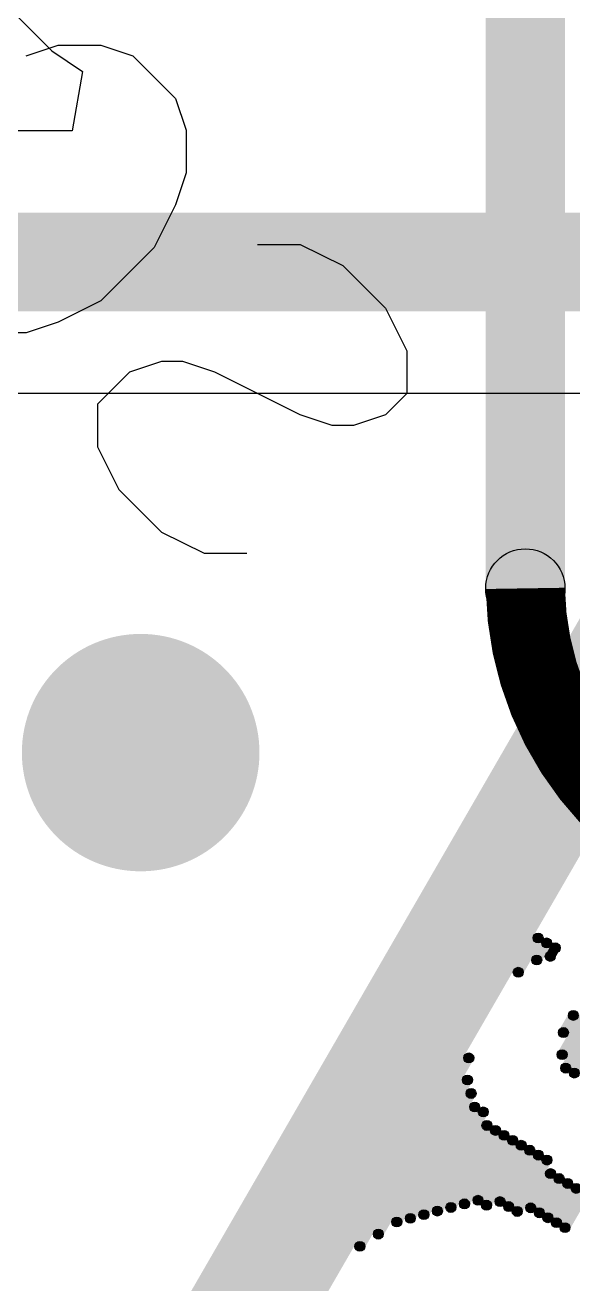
# Model space of a CAD drawing. Header units: millimetres. Extents: x -12 to 5350, y -10 to 5375.
# Drawn here: x -7.506 to -6.101, y -7.704 to -4.472 of the extents above; entities that cross this region are included whole.
import ezdxf

# ---------------------------------------------------------------- set-up
doc = ezdxf.new("R2010")
doc.units = ezdxf.units.MM
for name, color, linetype in [('BottomLayer', 5, 'Continuous'), ('BottomOverlay', 54, 'Continuous'), ('BottomSolder', 6, 'Continuous'), ('TopLayer', 1, 'Continuous'), ('TopOverlay', 2, 'Continuous'), ('TopSolder', 216, 'Continuous'), ('ViaHoleLayer', 16, 'Continuous')]:
    doc.layers.add(name, color=color, linetype=linetype)

# ---------------------------------------------------------------- blocks, each defined once
blk = doc.blocks.new('DUPPA_TOP_300X76_B_113')
at = {"layer": 'BottomSolder'}
for points in [[(0.2032, -0.0889), (0.2032, -0.0635), (7.4168, -0.0635), (7.4168, -0.0889)], [(0.254, -0.0635), (0.254, -0.0381), (7.366, -0.0381), (7.366, -0.0635)], [(0.1524, -0.1143), (0.1524, -0.0889), (7.4676, -0.0889), (7.4676, -0.1143)], [(0.127, -0.1397), (0.127, -0.1143), (4.9022, -0.1143), (4.9022, -0.1397)], [(0.1016, -0.1651), (0.1016, -0.1397), (4.8768, -0.1397), (4.8768, -0.1651)], [(0.0508, -0.2159), (0.0508, -0.1905), (4.8768, -0.1905), (4.8768, -0.2159)], [(0.0762, -0.1905), (0.0762, -0.1651), (4.8768, -0.1651), (4.8768, -0.1905)], [(0.0508, -0.2413), (0.0508, -0.2159), (4.8768, -0.2159), (4.8768, -0.2413)], [(0.0254, -0.2667), (0.0254, -0.2413), (4.8768, -0.2413), (4.8768, -0.2667)], [(0.0254, -0.2921), (0.0254, -0.2667), (4.8768, -0.2667), (4.8768, -0.2921)], [(0, -0.3175), (0, -0.2921), (4.8768, -0.2921), (4.8768, -0.3175)], [(0, -0.3429), (0, -0.3175), (4.2926, -0.3175), (4.2926, -0.3429)], [(0.889, -0.3683), (0.889, -0.3429), (1.4478, -0.3429), (1.4478, -0.3683)], [(1.7018, -0.3683), (1.7018, -0.3429), (1.8034, -0.3429), (1.8034, -0.3683)], [(0.9398, -0.3937), (0.9398, -0.3683), (1.397, -0.3683), (1.397, -0.3937)], [(1.7526, -0.3937), (1.7526, -0.3683), (1.8034, -0.3683), (1.8034, -0.3937)], [(0.9906, -0.4191), (0.9906, -0.3937), (1.3716, -0.3937), (1.3716, -0.4191)], [(1.016, -0.4445), (1.016, -0.4191), (1.3462, -0.4191), (1.3462, -0.4445)], [(1.778, -0.4191), (1.778, -0.3937), (1.8034, -0.3937), (1.8034, -0.4191)], [(1.0414, -0.4699), (1.0414, -0.4445), (1.3462, -0.4445), (1.3462, -0.4699)], [(1.0668, -0.4953), (1.0668, -0.4699), (1.3208, -0.4699), (1.3208, -0.4953)], [(1.0922, -0.5207), (1.0922, -0.4953), (1.3208, -0.4953), (1.3208, -0.5207)], [(1.1176, -0.5461), (1.1176, -0.5207), (1.3208, -0.5207), (1.3208, -0.5461)], [(1.143, -0.5715), (1.143, -0.5461), (1.3208, -0.5461), (1.3208, -0.5715)], [(1.5748, -0.5715), (1.5748, -0.5461), (1.7272, -0.5461), (1.7272, -0.5715)], [(1.6256, -0.5461), (1.6256, -0.5207), (1.6764, -0.5207), (1.6764, -0.5461)], [(1.143, -0.5969), (1.143, -0.5715), (1.3208, -0.5715), (1.3208, -0.5969)], [(1.5494, -0.5969), (1.5494, -0.5715), (1.7526, -0.5715), (1.7526, -0.5969)], [(1.1684, -0.6223), (1.1684, -0.5969), (1.3208, -0.5969), (1.3208, -0.6223)], [(1.5494, -0.6223), (1.5494, -0.5969), (1.778, -0.5969), (1.778, -0.6223)], [(1.1684, -0.6477), (1.1684, -0.6223), (1.3208, -0.6223), (1.3208, -0.6477)], [(1.1684, -0.6731), (1.1684, -0.6477), (1.3208, -0.6477), (1.3208, -0.6731)], [(1.1938, -0.6985), (1.1938, -0.6731), (1.2954, -0.6731), (1.2954, -0.6985)], [(1.1938, -0.7239), (1.1938, -0.6985), (1.2954, -0.6985), (1.2954, -0.7239)], [(1.1938, -0.7493), (1.1938, -0.7239), (1.2954, -0.7239), (1.2954, -0.7493)], [(1.1938, -0.7747), (1.1938, -0.7493), (1.2954, -0.7493), (1.2954, -0.7747)], [(1.1938, -0.8001), (1.1938, -0.7747), (1.2954, -0.7747), (1.2954, -0.8001)]]:
    blk.add_hatch(color=6, dxfattribs=at).paths.add_polyline_path(points)
h = blk.add_hatch(color=6, dxfattribs=at)
edge = h.paths.add_edge_path()
edge.add_arc((0.889, -0.3556), 0.0127, 0, 360)
h = blk.add_hatch(color=6, dxfattribs=at)
edge = h.paths.add_edge_path()
edge.add_arc((1.4478, -0.3556), 0.0127, 0, 360)
h = blk.add_hatch(color=6, dxfattribs=at)
edge = h.paths.add_edge_path()
edge.add_arc((1.7018, -0.3556), 0.0127, 0, 360)
h = blk.add_hatch(color=6, dxfattribs=at)
edge = h.paths.add_edge_path()
edge.add_arc((1.8034, -0.3556), 0.0127, 0, 360)
h = blk.add_hatch(color=6, dxfattribs=at)
edge = h.paths.add_edge_path()
edge.add_arc((0.9398, -0.381), 0.0127, 0, 360)
h = blk.add_hatch(color=6, dxfattribs=at)
edge = h.paths.add_edge_path()
edge.add_arc((1.397, -0.381), 0.0127, 0, 360)
h = blk.add_hatch(color=6, dxfattribs=at)
edge = h.paths.add_edge_path()
edge.add_arc((1.7526, -0.381), 0.0127, 0, 360)
h = blk.add_hatch(color=6, dxfattribs=at)
edge = h.paths.add_edge_path()
edge.add_arc((1.8034, -0.381), 0.0127, 0, 360)
h = blk.add_hatch(color=6, dxfattribs=at)
edge = h.paths.add_edge_path()
edge.add_arc((0.9906, -0.4064), 0.0127, 0, 360)
h = blk.add_hatch(color=6, dxfattribs=at)
edge = h.paths.add_edge_path()
edge.add_arc((1.016, -0.4318), 0.0127, 0, 360)
h = blk.add_hatch(color=6, dxfattribs=at)
edge = h.paths.add_edge_path()
edge.add_arc((1.3462, -0.4318), 0.0127, 0, 360)
h = blk.add_hatch(color=6, dxfattribs=at)
edge = h.paths.add_edge_path()
edge.add_arc((1.3716, -0.4064), 0.0127, 0, 360)
h = blk.add_hatch(color=6, dxfattribs=at)
edge = h.paths.add_edge_path()
edge.add_arc((1.778, -0.4064), 0.0127, 0, 360)
h = blk.add_hatch(color=6, dxfattribs=at)
edge = h.paths.add_edge_path()
edge.add_arc((1.8034, -0.4064), 0.0127, 0, 360)
h = blk.add_hatch(color=6, dxfattribs=at)
edge = h.paths.add_edge_path()
edge.add_arc((1.0414, -0.4572), 0.0127, 0, 360)
h = blk.add_hatch(color=6, dxfattribs=at)
edge = h.paths.add_edge_path()
edge.add_arc((1.3462, -0.4572), 0.0127, 0, 360)
h = blk.add_hatch(color=6, dxfattribs=at)
edge = h.paths.add_edge_path()
edge.add_arc((1.0668, -0.4826), 0.0127, 0, 360)
h = blk.add_hatch(color=6, dxfattribs=at)
edge = h.paths.add_edge_path()
edge.add_arc((1.3208, -0.4826), 0.0127, 0, 360)
h = blk.add_hatch(color=6, dxfattribs=at)
edge = h.paths.add_edge_path()
edge.add_arc((1.0922, -0.508), 0.0127, 0, 360)
h = blk.add_hatch(color=6, dxfattribs=at)
edge = h.paths.add_edge_path()
edge.add_arc((1.3208, -0.508), 0.0127, 0, 360)
h = blk.add_hatch(color=6, dxfattribs=at)
edge = h.paths.add_edge_path()
edge.add_arc((1.1176, -0.5334), 0.0127, 0, 360)
h = blk.add_hatch(color=6, dxfattribs=at)
edge = h.paths.add_edge_path()
edge.add_arc((1.143, -0.5588), 0.0127, 0, 360)
h = blk.add_hatch(color=6, dxfattribs=at)
edge = h.paths.add_edge_path()
edge.add_arc((1.3208, -0.5334), 0.0127, 0, 360)
h = blk.add_hatch(color=6, dxfattribs=at)
edge = h.paths.add_edge_path()
edge.add_arc((1.3208, -0.5588), 0.0127, 0, 360)
h = blk.add_hatch(color=6, dxfattribs=at)
edge = h.paths.add_edge_path()
edge.add_arc((1.5748, -0.5588), 0.0127, 0, 360)
h = blk.add_hatch(color=6, dxfattribs=at)
edge = h.paths.add_edge_path()
edge.add_arc((1.6256, -0.5334), 0.0127, 0, 360)
h = blk.add_hatch(color=6, dxfattribs=at)
edge = h.paths.add_edge_path()
edge.add_arc((1.6764, -0.5334), 0.0127, 0, 360)
h = blk.add_hatch(color=6, dxfattribs=at)
edge = h.paths.add_edge_path()
edge.add_arc((1.143, -0.5842), 0.0127, 0, 360)
h = blk.add_hatch(color=6, dxfattribs=at)
edge = h.paths.add_edge_path()
edge.add_arc((1.3208, -0.5842), 0.0127, 0, 360)
h = blk.add_hatch(color=6, dxfattribs=at)
edge = h.paths.add_edge_path()
edge.add_arc((1.5494, -0.5842), 0.0127, 0, 360)
h = blk.add_hatch(color=6, dxfattribs=at)
edge = h.paths.add_edge_path()
edge.add_arc((1.1684, -0.6096), 0.0127, 0, 360)
h = blk.add_hatch(color=6, dxfattribs=at)
edge = h.paths.add_edge_path()
edge.add_arc((1.3208, -0.6096), 0.0127, 0, 360)
h = blk.add_hatch(color=6, dxfattribs=at)
edge = h.paths.add_edge_path()
edge.add_arc((1.5494, -0.6096), 0.0127, 0, 360)
h = blk.add_hatch(color=6, dxfattribs=at)
edge = h.paths.add_edge_path()
edge.add_arc((1.1684, -0.635), 0.0127, 0, 360)
h = blk.add_hatch(color=6, dxfattribs=at)
edge = h.paths.add_edge_path()
edge.add_arc((1.3208, -0.635), 0.0127, 0, 360)
h = blk.add_hatch(color=6, dxfattribs=at)
edge = h.paths.add_edge_path()
edge.add_arc((1.1684, -0.6604), 0.0127, 0, 360)
h = blk.add_hatch(color=6, dxfattribs=at)
edge = h.paths.add_edge_path()
edge.add_arc((1.1938, -0.6858), 0.0127, 0, 360)
h = blk.add_hatch(color=6, dxfattribs=at)
edge = h.paths.add_edge_path()
edge.add_arc((1.2954, -0.6858), 0.0127, 0, 360)
h = blk.add_hatch(color=6, dxfattribs=at)
edge = h.paths.add_edge_path()
edge.add_arc((1.3208, -0.6604), 0.0127, 0, 360)
h = blk.add_hatch(color=6, dxfattribs=at)
edge = h.paths.add_edge_path()
edge.add_arc((1.1938, -0.7112), 0.0127, 0, 360)
h = blk.add_hatch(color=6, dxfattribs=at)
edge = h.paths.add_edge_path()
edge.add_arc((1.2954, -0.7112), 0.0127, 0, 360)
h = blk.add_hatch(color=6, dxfattribs=at)
edge = h.paths.add_edge_path()
edge.add_arc((1.1938, -0.7366), 0.0127, 0, 360)
h = blk.add_hatch(color=6, dxfattribs=at)
edge = h.paths.add_edge_path()
edge.add_arc((1.2954, -0.7366), 0.0127, 0, 360)
h = blk.add_hatch(color=6, dxfattribs=at)
edge = h.paths.add_edge_path()
edge.add_arc((1.1938, -0.762), 0.0127, 0, 360)
h = blk.add_hatch(color=6, dxfattribs=at)
edge = h.paths.add_edge_path()
edge.add_arc((1.1938, -0.7874), 0.0127, 0, 360)
h = blk.add_hatch(color=6, dxfattribs=at)
edge = h.paths.add_edge_path()
edge.add_arc((1.2954, -0.762), 0.0127, 0, 360)
for centre in [(0.889, -0.3556), (1.4478, -0.3556), (1.7018, -0.3556), (1.8034, -0.3556), (0.9398, -0.381), (1.397, -0.381), (1.7526, -0.381), (1.8034, -0.381), (0.9906, -0.4064), (1.016, -0.4318), (1.3462, -0.4318), (1.3716, -0.4064), (1.778, -0.4064), (1.8034, -0.4064), (1.0414, -0.4572), (1.3462, -0.4572), (1.0668, -0.4826), (1.3208, -0.4826), (1.0922, -0.508), (1.3208, -0.508), (1.1176, -0.5334), (1.143, -0.5588), (1.3208, -0.5334), (1.3208, -0.5588), (1.5748, -0.5588), (1.6256, -0.5334), (1.6764, -0.5334), (1.143, -0.5842), (1.3208, -0.5842), (1.5494, -0.5842), (1.1684, -0.6096), (1.3208, -0.6096), (1.5494, -0.6096), (1.1684, -0.635), (1.3208, -0.635), (1.1684, -0.6604), (1.1938, -0.6858), (1.2954, -0.6858), (1.3208, -0.6604), (1.1938, -0.7112), (1.2954, -0.7112), (1.1938, -0.7366), (1.2954, -0.7366), (1.1938, -0.762), (1.1938, -0.7874), (1.2954, -0.762)]:
    blk.add_circle(centre, 0.0127, dxfattribs=at)
blk = doc.blocks.new('R_____E_______115')
at = {"layer": 'TopOverlay'}
h = blk.add_hatch(color=2, dxfattribs=at)
edge = h.paths.add_edge_path()
edge.add_arc((6.223, 5.9182), 0.1016, 0, 360)
h = blk.add_hatch(color=2, dxfattribs=at)
edge = h.paths.add_edge_path()
edge.add_arc((6.223, 5.9182), 0.1016, 0, 360)
blk.add_hatch(color=2, dxfattribs=at).paths.add_polyline_path([(6.1214, 5.9182), (6.3246, 5.9182), (6.3246, 2.8), (6.1214, 2.8)])
at = {"layer": 'TopOverlay', "const_width": 0.2032}
blk.add_lwpolyline([(5.4102, 6.7056, -0.414214), (6.223, 5.9182)], format="xyb", dxfattribs=at)
at = {"layer": 'TopOverlay'}
blk.add_circle((6.223, 5.9182), 0.1016, dxfattribs=at)
blk.add_circle((6.223, 5.9182), 0.1016, dxfattribs=at)

msp = doc.modelspace()

# ---------------------------------------------------------------- hatches: boundary and pattern name
at = {"layer": 'BottomLayer'}
h = msp.add_hatch(color=5, dxfattribs=at)
edge = h.paths.add_edge_path()
edge.add_arc((-7.21, -6.34), 0.3048, 0, 360)
at = {"layer": 'BottomSolder'}
h = msp.add_hatch(color=6, dxfattribs=at)
edge = h.paths.add_edge_path()
edge.add_arc((-7.21, -6.34), 0.0508, 0, 360)
at = {"layer": 'TopLayer'}
msp.add_hatch(color=1, dxfattribs=at).paths.add_polyline_path([(-10, -5.207), (-10, -4.953), (1.3, -4.953), (1.3, -5.207)])
h = msp.add_hatch(color=1, dxfattribs=at)
edge = h.paths.add_edge_path()
edge.add_arc((-7.21, -6.34), 0.3048, 0, 360)
at = {"layer": 'TopSolder'}
h = msp.add_hatch(color=216, dxfattribs=at)
edge = h.paths.add_edge_path()
edge.add_arc((-7.21, -6.34), 0.0508, 0, 360)
at = {"layer": 'ViaHoleLayer'}
h = msp.add_hatch(color=16, dxfattribs=at)
edge = h.paths.add_edge_path()
edge.add_arc((-7.21, -6.34), 0.1524, 0, 360)

# ---------------------------------------------------------------- linework, layer by layer
at = {"layer": 'BottomOverlay'}
for p, q in [((-7.5037, -4.5503), (-7.4216, -4.523)), ((-7.4216, -4.523), (-7.3122, -4.523)), ((-7.3122, -4.523), (-7.2301, -4.5503)), ((-7.2301, -4.5503), (-7.1206, -4.6598)), ((-7.1206, -4.6598), (-7.0933, -4.7419)), ((-7.0933, -4.7419), (-7.0933, -4.8513)), ((-7.0933, -4.8513), (-7.1206, -4.9334)), ((-7.1206, -4.9334), (-7.1753, -5.0429)), ((-6.9099, -5.0347), (-6.8005, -5.0347)), ((-6.8005, -5.0347), (-6.691, -5.0894)), ((-7.1753, -5.0429), (-7.3122, -5.1797)), ((-6.691, -5.0894), (-6.5816, -5.1988)), ((-7.3122, -5.1797), (-7.4216, -5.2344)), ((-6.5816, -5.1988), (-6.5269, -5.3083)), ((-7.4216, -5.2344), (-7.5037, -5.2618)), ((-7.5037, -5.2618), (-7.6131, -5.2618)), ((-6.5269, -5.3083), (-6.5269, -5.4177)), ((-7.2383, -5.363), (-7.3204, -5.4451)), ((-7.1562, -5.3357), (-7.2383, -5.363)), ((-7.1015, -5.3357), (-7.1562, -5.3357)), ((-7.0194, -5.363), (-7.1015, -5.3357)), ((-6.8005, -5.4725), (-7.0194, -5.363)), ((-6.5269, -5.4177), (-6.5816, -5.4725)), ((-7.3204, -5.4451), (-7.3204, -5.5546)), ((-6.7184, -5.4998), (-6.8005, -5.4725)), ((-6.5816, -5.4725), (-6.6637, -5.4998)), ((-6.6637, -5.4998), (-6.7184, -5.4998)), ((-7.3204, -5.5546), (-7.2656, -5.664)), ((-7.2656, -5.664), (-7.1562, -5.7735)), ((-7.1562, -5.7735), (-7.0467, -5.8282)), ((-7.0467, -5.8282), (-6.9373, -5.8282))]:
    msp.add_line(p, q, dxfattribs=at)
at = {"layer": 'TopLayer'}
for p, q in [((-8.7169, -3.2592), (-7.4381, -4.5381)), ((-7.4381, -4.5381), (-7.3589, -4.5909)), ((-7.3589, -4.5909), (-7.3855, -4.7433)), ((-7.3855, -4.7433), (-8.5968, -4.7433)), ((-8.5968, -5.4167), (0.9006, -5.4167))]:
    msp.add_line(p, q, dxfattribs=at)

# ---------------------------------------------------------------- block references
for name, p, rotation in [('R_____E_______115', (0, 0), 180), ('DUPPA_TOP_300X76_B_113', (-7.4, -8.2), 59.99999999999999)]:
    msp.add_blockref(name, p, dxfattribs=dict(rotation=rotation))

doc.saveas('drawing.dxf')
